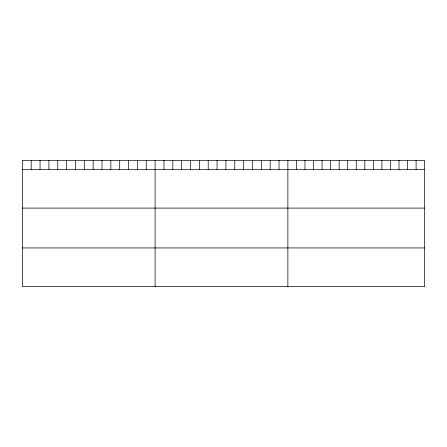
<?xml version="1.0" encoding="UTF-8"?>
<svg xmlns="http://www.w3.org/2000/svg" width="447" height="447" viewBox="0 0 447 447"><rect width="100%" height="100%" fill="white"/><g stroke="black" fill="none" stroke-linecap="round" stroke-linejoin="round"><path stroke-width="0.67" d="M424.65 169.413L424.65 286.616L22.35 286.616L22.35 160.384L424.65 160.384L424.65 169.413L22.35 169.413M22.35 208.09L424.65 208.09M22.35 247.94L424.65 247.94M416.101 160.384L416.101 169.413M407.552 160.384L407.552 169.413M399.003 160.384L399.003 169.413M390.454 160.384L390.454 169.413M381.906 160.384L381.906 169.413M373.357 160.384L373.357 169.413M364.808 160.384L364.808 169.413M356.259 160.384L356.259 169.413M347.71 160.384L347.71 169.413M339.161 160.384L339.161 169.413M330.612 160.384L330.612 169.413M322.063 160.384L322.063 169.413M313.515 160.384L313.515 169.413M304.966 160.384L304.966 169.413M296.417 160.384L296.417 169.413M287.868 160.384L287.868 286.616M279.017 160.384L279.017 169.413M270.167 160.384L270.167 169.413M261.316 160.384L261.316 169.413M252.466 160.384L252.466 169.413M243.615 160.384L243.615 169.413M234.764 160.384L234.764 169.413M225.914 160.384L225.914 169.413M217.063 160.384L217.063 169.413M208.213 160.384L208.213 169.413M199.362 160.384L199.362 169.413M190.511 160.384L190.511 169.413M181.661 160.384L181.661 169.413M172.81 160.384L172.81 169.413M163.96 160.384L163.96 169.413M155.109 160.384L155.109 286.616M146.258 160.384L146.258 169.413M137.408 160.384L137.408 169.413M128.557 160.384L128.557 169.413M119.707 160.384L119.707 169.413M110.856 160.384L110.856 169.413M102.005 160.384L102.005 169.413M93.155 160.384L93.155 169.413M84.304 160.384L84.304 169.413M75.454 160.384L75.454 169.413M66.603 160.384L66.603 169.413M57.752 160.384L57.752 169.413M48.902 160.384L48.902 169.413M40.051 160.384L40.051 169.413M31.201 160.384L31.201 169.413"/></g></svg>
